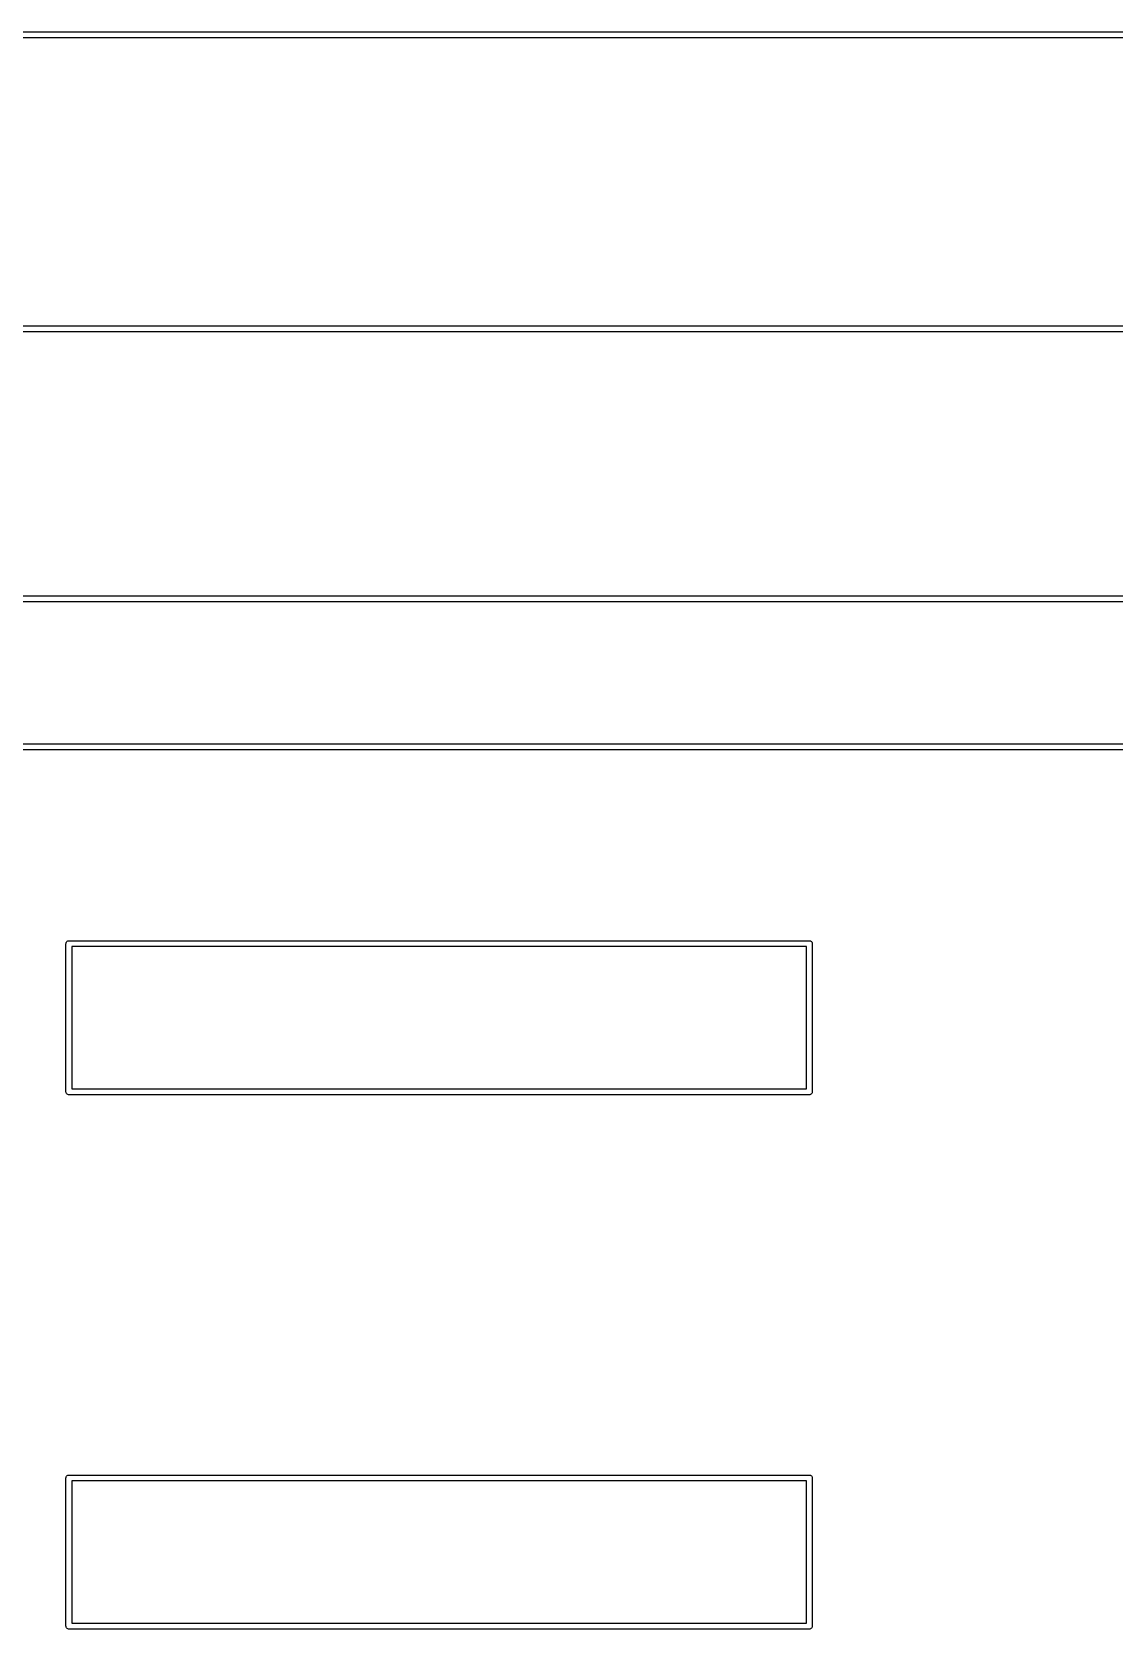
# Model space of a CAD drawing. Extents: x 0 to 214, y -130 to 23.
# Drawn here: x 141.2 to 177.7, y -34.7 to 19.2 of the extents above; entities that cross this region are included whole.
import ezdxf

# ---------------------------------------------------------------- set-up
doc = ezdxf.new("R2010")
doc.units = 0
doc.layers.add('BLACK', color=7, linetype='CONTINUOUS')

msp = doc.modelspace()

# ---------------------------------------------------------------- linework, layer by layer
at = {"layer": 'BLACK', "linetype": 'CONTINUOUS'}
for p, q in [((2.4201, 19.2), (197.43, 19.2)), ((197.43, 19), (2.4201, 19)), ((14.9201, 9.27614), (184.93, 9.27614)), ((184.93, 9.07614), (14.9201, 9.07614)), ((12.525, 0.161), (187.325, 0.161)), ((187.325, -0.039), (12.525, -0.039)), ((19.9299, -4.839), (179.92, -4.839)), ((179.825, -5.039), (20.025, -5.039)), ((142.325, -11.5807), (142.326, -11.5611)), ((142.325, -11.5856), (142.325, -11.5807)), ((142.325, -16.5758), (142.325, -11.5856)), ((142.326, -11.5611), (142.332, -11.5423)), ((142.332, -11.5423), (142.341, -11.5249)), ((142.341, -11.5249), (142.354, -11.5097)), ((142.354, -11.5097), (142.369, -11.4972)), ((142.369, -11.4972), (142.387, -11.4879)), ((142.387, -11.4879), (142.405, -11.4822)), ((142.405, -11.4822), (142.42, -11.4807)), ((142.42, -11.4807), (142.425, -11.4802)), ((142.425, -11.4802), (142.43, -11.4807)), ((142.43, -11.4807), (167.42, -11.4807)), ((142.525, -11.6807), (142.525, -16.4807)), ((167.325, -11.6807), (142.525, -11.6807)), ((167.325, -16.4807), (167.325, -11.6807)), ((167.42, -11.4807), (167.425, -11.4802)), ((167.425, -11.4802), (167.43, -11.4807)), ((167.43, -11.4807), (167.445, -11.4822)), ((167.445, -11.4822), (167.463, -11.4879)), ((167.463, -11.4879), (167.481, -11.4972)), ((167.481, -11.4972), (167.496, -11.5097)), ((167.496, -11.5097), (167.509, -11.5249)), ((167.509, -11.5249), (167.518, -11.5423)), ((167.518, -11.5423), (167.524, -11.5611)), ((167.524, -11.5611), (167.525, -11.5807)), ((167.525, -11.5807), (167.525, -11.5856)), ((167.525, -11.5856), (167.525, -16.5758)), ((142.325, -16.5807), (142.325, -16.5758)), ((142.326, -16.6003), (142.325, -16.5807)), ((142.332, -16.6192), (142.326, -16.6003)), ((142.341, -16.6366), (142.332, -16.6192)), ((142.354, -16.6518), (142.341, -16.6366)), ((142.369, -16.6643), (142.354, -16.6518)), ((142.387, -16.6736), (142.369, -16.6643)), ((142.405, -16.6793), (142.387, -16.6736)), ((142.425, -16.6812), (142.405, -16.6793)), ((142.43, -16.6807), (142.425, -16.6812)), ((167.42, -16.6807), (142.43, -16.6807)), ((142.525, -16.4807), (167.325, -16.4807)), ((167.425, -16.6812), (167.42, -16.6807)), ((167.43, -16.6807), (167.425, -16.6812)), ((167.445, -16.6793), (167.43, -16.6807)), ((167.463, -16.6736), (167.445, -16.6793)), ((167.481, -16.6643), (167.463, -16.6736)), ((167.496, -16.6518), (167.481, -16.6643)), ((167.509, -16.6366), (167.496, -16.6518)), ((167.518, -16.6192), (167.509, -16.6366)), ((167.524, -16.6003), (167.518, -16.6192)), ((167.525, -16.5807), (167.524, -16.6003)), ((167.525, -16.5758), (167.525, -16.5807)), ((142.325, -29.6194), (142.326, -29.5998)), ((142.325, -29.6243), (142.325, -29.6194)), ((142.325, -34.6145), (142.325, -29.6243)), ((142.326, -29.5998), (142.332, -29.581)), ((142.332, -29.581), (142.341, -29.5636)), ((142.341, -29.5636), (142.354, -29.5484)), ((142.354, -29.5484), (142.369, -29.5359)), ((142.369, -29.5359), (142.387, -29.5266)), ((142.387, -29.5266), (142.405, -29.5209)), ((142.405, -29.5209), (142.42, -29.5194)), ((142.42, -29.5194), (142.425, -29.5189)), ((142.425, -29.5189), (142.43, -29.5194)), ((142.43, -29.5194), (167.42, -29.5194)), ((167.42, -29.5194), (167.425, -29.5189)), ((167.425, -29.5189), (167.43, -29.5194)), ((167.43, -29.5194), (167.445, -29.5209)), ((167.445, -29.5209), (167.463, -29.5266)), ((167.463, -29.5266), (167.481, -29.5359)), ((167.481, -29.5359), (167.496, -29.5484)), ((167.496, -29.5484), (167.509, -29.5636)), ((167.509, -29.5636), (167.518, -29.581)), ((167.518, -29.581), (167.524, -29.5998)), ((167.524, -29.5998), (167.525, -29.6194)), ((167.525, -29.6194), (167.525, -29.6243)), ((167.525, -29.6243), (167.525, -34.6145)), ((142.525, -29.7194), (142.525, -34.5194)), ((167.325, -29.7194), (142.525, -29.7194)), ((167.325, -34.5194), (167.325, -29.7194)), ((142.325, -34.6194), (142.325, -34.6145)), ((142.326, -34.639), (142.325, -34.6194)), ((142.332, -34.6579), (142.326, -34.639)), ((142.341, -34.6752), (142.332, -34.6579)), ((142.354, -34.6905), (142.341, -34.6752)), ((142.369, -34.703), (142.354, -34.6905)), ((142.387, -34.7123), (142.369, -34.703)), ((142.405, -34.718), (142.387, -34.7123)), ((142.425, -34.7199), (142.405, -34.718)), ((142.43, -34.7194), (142.425, -34.7199)), ((167.42, -34.7194), (142.43, -34.7194)), ((142.525, -34.5194), (167.325, -34.5194)), ((167.425, -34.7199), (167.42, -34.7194)), ((167.43, -34.7194), (167.425, -34.7199)), ((167.445, -34.718), (167.43, -34.7194)), ((167.463, -34.7123), (167.445, -34.718)), ((167.481, -34.703), (167.463, -34.7123)), ((167.496, -34.6905), (167.481, -34.703)), ((167.509, -34.6752), (167.496, -34.6905)), ((167.518, -34.6579), (167.509, -34.6752)), ((167.524, -34.639), (167.518, -34.6579)), ((167.525, -34.6194), (167.524, -34.639)), ((167.525, -34.6145), (167.525, -34.6194))]:
    msp.add_line(p, q, dxfattribs=at)

doc.saveas('drawing.dxf')
